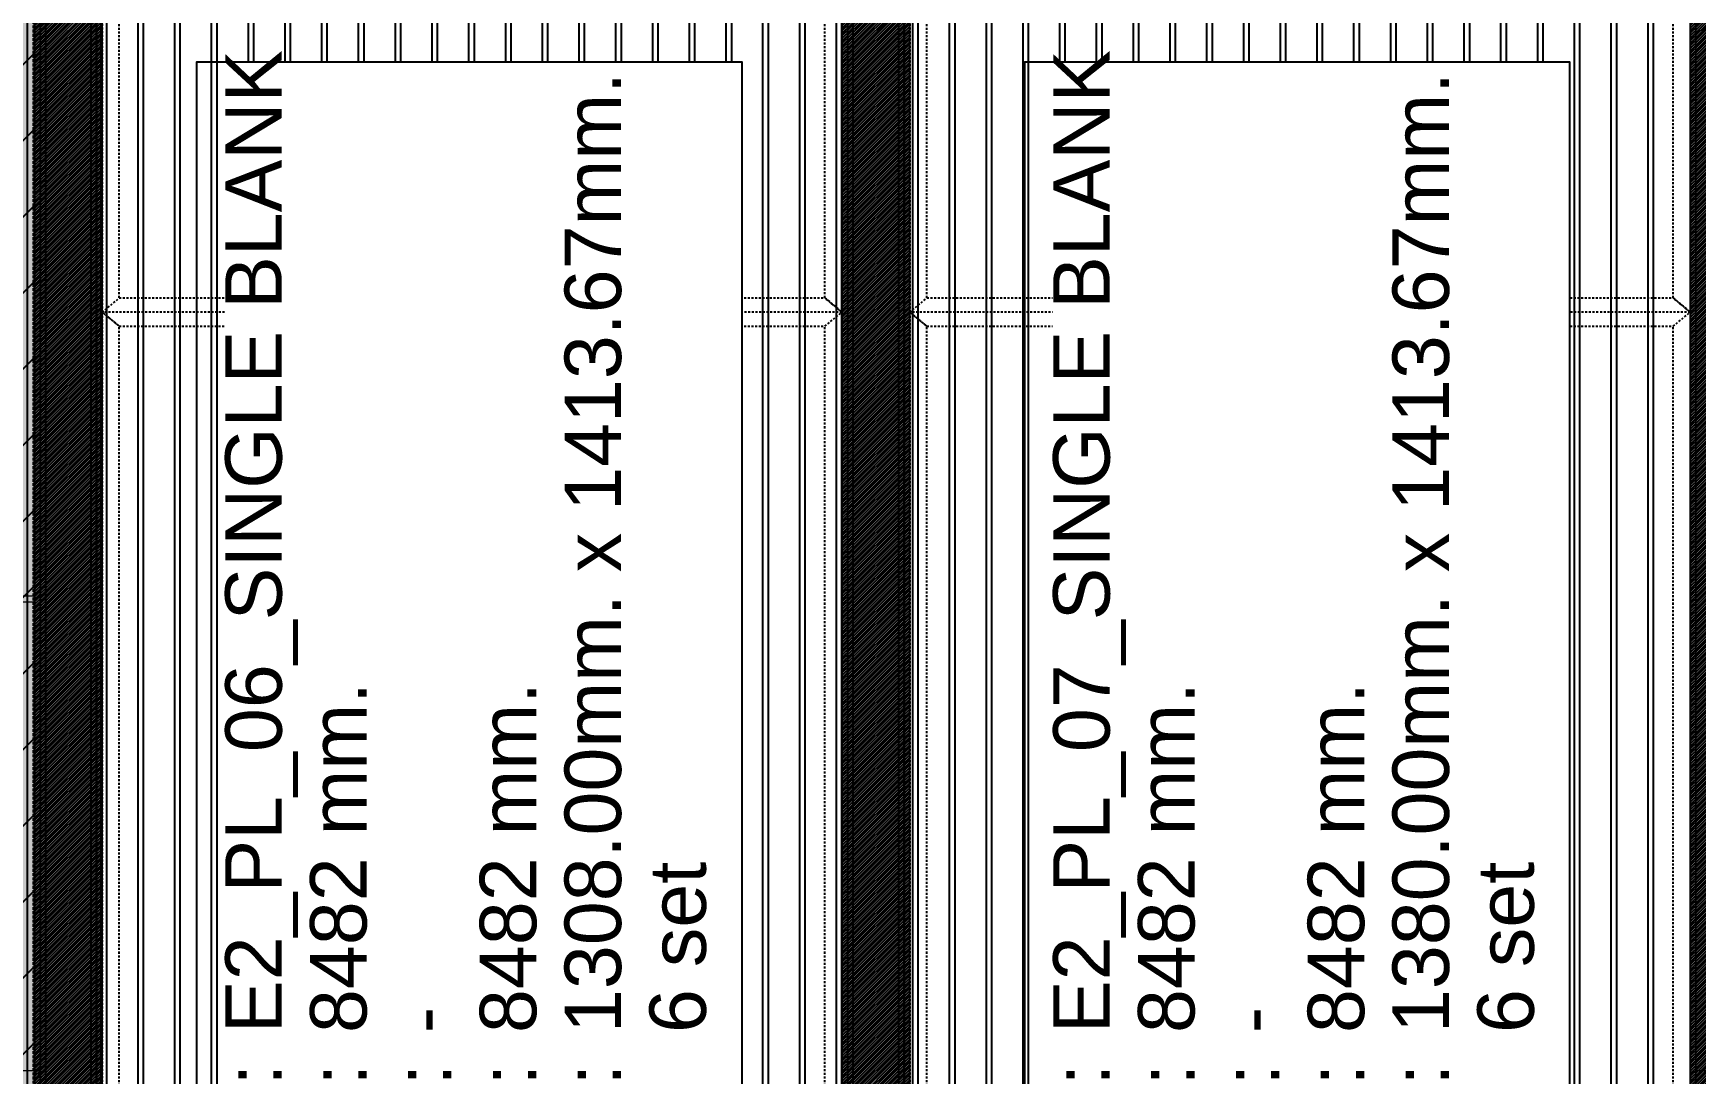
# Model space of a CAD drawing. Header units: millimetres. Extents: x 652937 to 1670132, y 1473552 to 2851037.
# Drawn here: x 770093 to 773033, y 1522765 to 1524607 of the extents above; entities that cross this region are included whole.
import ezdxf
from ezdxf.xclip import XClip

# ---------------------------------------------------------------- set-up
doc = ezdxf.new("R2010")
doc.units = ezdxf.units.MM
doc.header["$XCLIPFRAME"] = 0
for name, pattern in [('HIDDEN', [0.375, 0.25, -0.125]), ('TA_HL_001.00000', [6.5, 3.55, -2.95]), ('XKITLINE00', [0]), ('XKITLINE02', [4, 2, -2])]:
    doc.linetypes.add(name, pattern=pattern)
doc.layers.get('Defpoints').update_dxf_attribs({"color": 255})
doc.layers.add('000 - 0_HIDE_OBJ_FRAMING_DEF_SUB', color=1, linetype='Continuous', plot=False)
doc.layers.add('000 - ESTIMATE_ASPG_WIPEOUT_', color=250, linetype='Continuous', plot=False)
for name, color, linetype in [('000 - CONCRETE_COL_WIPEOUT_', 250, 'Continuous'), ('000 - CONCRETE_WALL_HATCH_', 251, 'Continuous'), ('000 - CONCRETE_WALL_MAIN_COLOR_2', 1, 'Continuous'), ('000 - H A T C H', 9, 'Continuous'), ('010 - ASPG_EXTR_MAIN_COLOR_2', 2, 'Continuous'), ('010 - ASPG_EXTR_WIPEOUT_', 250, 'Continuous'), ('010 - ASPG_FRAMING_MAIN_COLOR_1', 3, 'Continuous'), ('010 - ASPG_FRAMING_SUB_COLOR_2', 1, 'Continuous'), ('010 - ASPG_FRAMING_SUB_COLOR_3', 251, 'Continuous')]:
    doc.layers.add(name, color=color, linetype=linetype)
for name, color, linetype, true_color, plot in [('000 - ESTIMATE_ASPG_MAIN_COLOR_6', 6, 'Continuous', 0xff00ff, False), ('000 - ESTIMATE_ASPG_TEXT_COLOR_1', 1, 'Continuous', 0xff0000, False), ('000_AREA_ASPG_AREA_HATCH_', 7, 'Continuous', 0xff8700, False), ('000_AREA_ASPG_AREA_MAIN_COLOR_1', 7, 'Continuous', 0xff8700, False)]:
    doc.layers.add(name, color=color, linetype=linetype, true_color=true_color, plot=plot)
for name, color, linetype, lineweight in [('A-230-M_FLOOR', 2, 'Continuous', 25), ('A-GENM', 37, 'Continuous', 9), ('Bolt', 7, 'Continuous', 0), ('Part', 2, 'Continuous', 0)]:
    doc.layers.add(name, color=color, linetype=linetype, lineweight=lineweight)
doc.styles.add('_Arial', font='arial.ttf')

# ---------------------------------------------------------------- blocks, each defined once
blk = doc.blocks.new('GM_Louver Grill Vertical Z1 - Z Profile-17842814-ENT 3 ELE-2 Sheet')
at = {"layer": '000 - 0_HIDE_OBJ_FRAMING_DEF_SUB'}
blk.add_line((-185546.9, 105925), (-185546.9, 114870), dxfattribs=at)
blk = doc.blocks.new('E2')
at = {"layer": '000 - 0_HIDE_OBJ_FRAMING_DEF_SUB'}
for points in [[(1661279.1, 114870), (1659779.1, 114870), (1659779.1, 105925), (1661279.1, 105925)], [(1661279.1, 114870), (1662779.1, 114870), (1662779.1, 105925), (1661279.1, 105925)], [(1661229.1, 114820), (1659829.1, 114820), (1659829.1, 105975), (1661229.1, 105975)], [(1661329.1, 114820), (1662729.1, 114820), (1662729.1, 105975), (1661329.1, 105975)]]:
    blk.add_lwpolyline(points, close=True, dxfattribs=at)
at = {"layer": 'A-GENM'}
for p in [(1845451, 0), (1845526, 0), (1845601, 0), (1845676, 0), (1845751, 0), (1845826, 0), (1845901, 0), (1845976, 0), (1846051, 0), (1846126, 0), (1846201, 0), (1846276, 0), (1846351, 0), (1846426, 0), (1846501, 0), (1846576, 0), (1846651, 0), (1846726, 0), (1846951, 0), (1847026, 0), (1847101, 0), (1847176, 0), (1847251, 0), (1847326, 0), (1847401, 0), (1847476, 0), (1847551, 0), (1847626, 0), (1847701, 0), (1847776, 0), (1847851, 0), (1847926, 0), (1848001, 0), (1848076, 0), (1848151, 0), (1848226, 0)]:
    blk.add_blockref('GM_Louver Grill Vertical Z1 - Z Profile-17842814-ENT 3 ELE-2 Sheet', p, dxfattribs=at)
blk = doc.blocks.new('*A3459102')
at = {"layer": 'Part', "linetype": 'XKITLINE00', "lineweight": 0}
for p, q in [((616.947211, 135.830227), (616.947209, 135.830227)), ((616.947209, 135.830227), (619.147209, 135.830227)), ((616.947209, 135.730227), (616.947209, 135.830227)), ((619.147211, 135.830227), (619.147209, 135.830227)), ((619.147209, 135.730227), (619.147209, 135.830227)), ((616.947211, 135.730227), (616.947209, 135.730227)), ((616.947209, 135.730227), (619.147209, 135.730227)), ((619.147211, 135.730227), (619.147209, 135.730227))]:
    blk.add_line(p, q, dxfattribs=at)
at = {"layer": 'Part', "linetype": 'XKITLINE02', "lineweight": 0}
for p, q in [((616.947211, 135.830227), (616.947211, 135.730227)), ((619.147209, 135.830227), (619.147211, 135.830227)), ((619.147211, 135.830227), (619.147211, 135.730227)), ((619.147209, 135.730227), (619.147211, 135.730227))]:
    blk.add_line(p, q, dxfattribs=at)
blk = doc.blocks.new('*A3460103')
at = {"layer": 'Part', "linetype": 'XKITLINE02', "lineweight": 0}
for p, q in [((618.12721, 136.430227), (618.077209, 136.430227)), ((618.077209, 136.430227), (618.077209, 135.930227)), ((618.127209, 135.930227), (618.127209, 136.430227)), ((618.077209, 135.830227), (618.67721, 135.830227)), ((618.67721, 135.830227), (618.67721, 135.880227))]:
    blk.add_line(p, q, dxfattribs=at)
at = {"layer": 'Part', "linetype": 'XKITLINE00', "lineweight": 0}
for p, q in [((618.077209, 135.930227), (618.077209, 135.830227)), ((618.127209, 135.930227), (618.127209, 135.880227)), ((618.677209, 135.880227), (618.127209, 135.880227)), ((618.677209, 135.830227), (618.677209, 135.880227))]:
    blk.add_line(p, q, dxfattribs=at)
blk = doc.blocks.new('*A3462105')
at = {"layer": 'Bolt', "linetype": 'XKITLINE02', "lineweight": 0}
for p, q in [((618.20641, 136.130227), (617.77721, 136.130227)), ((618.07721, 136.200227), (618.01721, 136.200227)), ((618.12721, 136.300227), (618.07721, 136.300227)), ((618.07721, 136.060227), (618.01721, 136.060227)), ((618.12721, 135.960227), (618.07721, 135.960227))]:
    blk.add_line(p, q, dxfattribs=at)
blk = doc.blocks.new('*A3463106')
at = {"layer": 'Bolt'}
for points in [[(617.217, 135.83), (617.217, 135.73), (617.077, 135.73), (617.077, 135.83)], [(619.017, 135.83), (619.017, 135.73), (618.877, 135.73), (618.877, 135.83)]]:
    blk.add_hatch(color=256, dxfattribs=at).paths.add_polyline_path(points, flags=17)
at = {"layer": 'Bolt', "linetype": 'XKITLINE00', "lineweight": 0}
for p, q in [((617.077, 135.83), (617.077, 135.73)), ((617.147, 135.83), (617.147, 135.73)), ((617.217, 135.83), (617.217, 135.73)), ((618.877, 135.83), (618.877, 135.73)), ((618.947, 135.83), (618.947, 135.73)), ((619.017, 135.83), (619.017, 135.73))]:
    blk.add_line(p, q, dxfattribs=at)
blk = doc.blocks.new('*A3461104')
at = {"layer": 'Part', "linetype": 'XKITLINE00', "lineweight": 0}
for p, q in [((616.747209, 135.530227), (616.947209, 135.730227)), ((616.947209, 135.730227), (616.947211, 135.730227)), ((619.177211, 135.730227), (616.947209, 135.730227)), ((619.347209, 135.530227), (619.177209, 135.730227))]:
    blk.add_line(p, q, dxfattribs=at)
at = {"layer": 'Part', "linetype": 'XKITLINE02', "lineweight": 0}
for p, q in [((616.747209, 135.530227), (619.347211, 135.530227)), ((616.747211, 135.530227), (616.947211, 135.730227)), ((619.347211, 135.530227), (619.177211, 135.730227))]:
    blk.add_line(p, q, dxfattribs=at)
blk = doc.blocks.new('12')
at = {"layer": 'Part', "color": 253, "linetype": 'XKITLINE00', "lineweight": 0}
for points in [[(663520.0716, 1524499.3916), (663520.0716, 1524502.7216), (663520.8136, 1524502.7216), (663520.8136, 1524499.3916)], [(663520.0716, 1524496.4016), (663520.0716, 1524499.3816), (663520.8136, 1524499.3816), (663520.8136, 1524496.4016)]]:
    blk.add_lwpolyline(points, close=True, dxfattribs=at)
blk = doc.blocks.new('*A31534225')
at = {"layer": 'Part', "linetype": 'XKITLINE00', "lineweight": 0}
for p, q in [((241.092247, 52.222868), (227.602427, 52.222868)), ((227.602427, 51.897868), (227.602427, 52.222868)), ((241.09225, 52.222868), (241.092247, 52.222868)), ((241.092247, 52.222868), (241.092247, 51.897868)), ((241.092247, 51.897868), (227.602427, 51.897868)), ((241.092247, 51.897868), (241.092282, 51.897868))]:
    blk.add_line(p, q, dxfattribs=at)
at = {"layer": 'Part', "linetype": 'XKITLINE02', "lineweight": 0}
for p, q in [((227.602429, 51.927868), (227.602429, 52.222868)), ((227.602459, 51.927868), (227.602459, 52.222868)), ((227.602461, 51.897868), (227.602461, 52.222868)), ((241.092282, 52.222868), (241.092247, 52.222868)), ((241.09225, 51.927868), (241.09225, 52.222868)), ((241.092282, 52.222868), (241.09228, 52.222868)), ((241.09228, 52.222868), (241.09228, 51.927868)), ((241.092282, 51.897868), (241.092282, 52.222868)), ((241.09228, 51.927868), (227.602429, 51.927868)), ((241.092282, 51.897868), (241.092247, 51.897868)), ((241.09228, 51.927868), (241.09225, 51.927868))]:
    blk.add_line(p, q, dxfattribs=at)
blk = doc.blocks.new('*A31544226')
at = {"layer": 'Bolt'}
for points in [[(228.782, 51.898), (228.782, 51.928), (228.852, 51.928), (228.852, 51.898)], [(228.782, 51.868), (228.782, 51.898), (228.852, 51.898), (228.852, 51.868)], [(229.082, 51.898), (229.082, 51.928), (229.152, 51.928), (229.152, 51.898)], [(229.082, 51.868), (229.082, 51.898), (229.152, 51.898), (229.152, 51.868)]]:
    blk.add_hatch(color=256, dxfattribs=at).paths.add_polyline_path(points, flags=17)
at = {"layer": 'Bolt', "linetype": 'XKITLINE00', "lineweight": 0}
for p, q in [((228.817, 51.828), (228.817, 52.043)), ((229.117, 51.828), (229.117, 52.043)), ((228.782, 51.898), (228.782, 51.928)), ((228.782, 51.868), (228.782, 51.898)), ((228.852, 51.898), (228.852, 51.928)), ((228.852, 51.868), (228.852, 51.898)), ((229.082, 51.898), (229.082, 51.928)), ((229.082, 51.868), (229.082, 51.898)), ((229.152, 51.898), (229.152, 51.928)), ((229.152, 51.868), (229.152, 51.898))]:
    blk.add_line(p, q, dxfattribs=at)
blk = doc.blocks.new('*A31554227')
at = {"layer": 'Part', "linetype": 'XKITLINE02', "lineweight": 0}
for p, q in [((229.217311, 51.897868), (228.71731, 51.897868)), ((228.71731, 51.897868), (228.71731, 51.867868)), ((229.21731, 51.897868), (229.217311, 51.897868)), ((229.21731, 51.897868), (229.21731, 51.867868))]:
    blk.add_line(p, q, dxfattribs=at)
at = {"layer": 'Part', "linetype": 'XKITLINE00', "lineweight": 0}
for p, q in [((228.717311, 51.867868), (228.717311, 51.897868)), ((229.217311, 51.867868), (229.217311, 51.897868)), ((228.71731, 51.867868), (228.717311, 51.867868)), ((228.717311, 51.867868), (229.217311, 51.867868)), ((229.21731, 51.867868), (229.217311, 51.867868))]:
    blk.add_line(p, q, dxfattribs=at)
blk = doc.blocks.new('*A31564228')
at = {"layer": 'Part', "linetype": 'XKITLINE00', "lineweight": 0}
for p, q in [((228.952311, 51.867868), (228.95231, 51.867868)), ((228.95231, 51.367868), (228.952311, 51.867868)), ((228.952311, 51.867868), (228.982311, 51.867868)), ((228.98231, 51.367868), (228.982311, 51.867868)), ((228.952311, 51.717868), (228.982311, 51.717868)), ((228.95231, 51.367868), (228.98231, 51.367868))]:
    blk.add_line(p, q, dxfattribs=at)
at = {"layer": 'Part', "linetype": 'XKITLINE02', "lineweight": 0}
for p, q in [((228.95231, 51.867868), (228.95231, 51.367868)), ((228.952311, 51.867868), (228.95231, 51.867868)), ((228.98231, 51.367868), (228.98231, 51.867868))]:
    blk.add_line(p, q, dxfattribs=at)
blk = doc.blocks.new('*A31584230')
at = {"layer": 'Bolt'}
for points in [[(239.532, 51.898), (239.532, 51.928), (239.602, 51.928), (239.602, 51.898)], [(239.532, 51.868), (239.532, 51.898), (239.602, 51.898), (239.602, 51.868)], [(239.832, 51.898), (239.832, 51.928), (239.902, 51.928), (239.902, 51.898)], [(239.832, 51.868), (239.832, 51.898), (239.902, 51.898), (239.902, 51.868)]]:
    blk.add_hatch(color=256, dxfattribs=at).paths.add_polyline_path(points, flags=17)
at = {"layer": 'Bolt', "linetype": 'XKITLINE00', "lineweight": 0}
for p, q in [((239.567, 51.828), (239.567, 52.043)), ((239.867, 51.828), (239.867, 52.043)), ((239.532, 51.898), (239.532, 51.928)), ((239.532, 51.868), (239.532, 51.898)), ((239.602, 51.898), (239.602, 51.928)), ((239.602, 51.868), (239.602, 51.898)), ((239.832, 51.898), (239.832, 51.928)), ((239.832, 51.868), (239.832, 51.898)), ((239.902, 51.898), (239.902, 51.928)), ((239.902, 51.868), (239.902, 51.898))]:
    blk.add_line(p, q, dxfattribs=at)
blk = doc.blocks.new('*A31594231')
at = {"layer": 'Part', "linetype": 'XKITLINE00', "lineweight": 0}
for p, q in [((239.467298, 51.867868), (239.467298, 51.897868)), ((239.967298, 51.867868), (239.967298, 51.897868)), ((239.467298, 51.867868), (239.467298, 51.867868)), ((239.467298, 51.867868), (239.967298, 51.867868)), ((239.967298, 51.867868), (239.967298, 51.867868))]:
    blk.add_line(p, q, dxfattribs=at)
at = {"layer": 'Part', "linetype": 'XKITLINE02', "lineweight": 0}
for p, q in [((239.967298, 51.897868), (239.467298, 51.897868)), ((239.467298, 51.897868), (239.467298, 51.867868)), ((239.967298, 51.897868), (239.967298, 51.897868)), ((239.967298, 51.897868), (239.967298, 51.867868))]:
    blk.add_line(p, q, dxfattribs=at)
blk = doc.blocks.new('*A31604232')
at = {"layer": 'Part', "linetype": 'XKITLINE00', "lineweight": 0}
for p, q in [((239.702298, 51.867868), (239.702298, 51.867868)), ((239.702298, 51.367868), (239.702298, 51.867868)), ((239.702298, 51.867868), (239.732298, 51.867868)), ((239.732298, 51.367868), (239.732298, 51.867868)), ((239.702298, 51.717868), (239.732298, 51.717868)), ((239.702298, 51.367868), (239.732298, 51.367868))]:
    blk.add_line(p, q, dxfattribs=at)
at = {"layer": 'Part', "linetype": 'XKITLINE02', "lineweight": 0}
for p, q in [((239.702298, 51.867868), (239.702298, 51.367868)), ((239.702298, 51.867868), (239.702298, 51.867868)), ((239.732298, 51.367868), (239.732298, 51.867868))]:
    blk.add_line(p, q, dxfattribs=at)
blk = doc.blocks.new('PP18_ENT3_SE_ELE2-1')
at = {"layer": 'A-230-M_FLOOR', "color": 4, "lineweight": 9}
blk.add_lwpolyline([(-1915, 102450), (-1915, 114420), (-2165, 114420), (-2165, 102450)], dxfattribs=at)
at = {"layer": 'Part', "linetype": 'XKITLINE02', "lineweight": 0}
for p, q in [((-4618, 113780), (-4618, 110735)), ((-4618, 113780), (-4618, 110735)), ((-4612, 113780), (-4612, 110735)), ((-4612, 113780), (-4612, 110735)), ((-2493, 113780), (-2493, 110735)), ((-2493, 113780), (-2493, 110735)), ((-2487, 113780), (-2487, 110735)), ((-2487, 113780), (-2487, 110735)), ((-4565, 110745), (-4565, 110745)), ((-4565, 110745), (-4565, 110745)), ((-2540, 110745), (-2540, 110745)), ((-2540, 110745), (-2540, 110745))]:
    blk.add_line(p, q, dxfattribs=at)
at = {"layer": 'Part', "linetype": 'XKITLINE00', "lineweight": 0}
blk.add_line((-2165, 110695), (-4915, 110695), dxfattribs=at)
at = {"layer": 'Part', "linetype": 'HIDDEN', "lineweight": 0, "ltscale": 20}
blk.add_lwpolyline([(-4915, 103500), (-4915, 114420), (-5165, 114420), (-5165, 103500)], dxfattribs=at)
at = {"layer": 'Part', "linetype": 'XKITLINE00', "lineweight": 0}
for points in [[(-4565, 110735), (-4565, 113780), (-4665, 113780), (-4665, 110735)], [(-2540, 110735), (-2540, 113780), (-2440, 113780), (-2440, 110735)]]:
    blk.add_lwpolyline(points, close=True, dxfattribs=at)
at = {"color": 4, "xscale": 1000, "yscale": 1000, "zscale": 1000}
blk.add_blockref('12', (-663525726.6, -1524387851.6), dxfattribs=at)
blk.add_blockref('E2', (-1664704.6, 0))
at = {"lineweight": 0}
for name, p, xscale, yscale, zscale in [('*A31534225', (-50408.9, 101105.4), 200, 200, 200), ('*A31544226', (-50408.9, 101105.4), 200, 200, 200), ('*A31584230', (-50408.9, 101105.4), 200, 200, 200), ('*A31554227', (-50408.9, 101105.4), 200, 200, 200), ('*A31564228', (-50408.9, 101105.4), 200, 200, 200), ('*A31594231', (-50408.9, 101105.4), 200, 200, 200), ('*A31604232', (-50408.9, 101105.4), 200, 200, 200), ('*A3462105', (-66419.7, 97142), 100, 100, 100), ('*A3460103', (-66419.7, 97142), 100, 100, 100), ('*A3460103', (59314.7, 97142), -100, 100, 100), ('*A3462105', (59314.7, 97142), -100, 100, 100), ('*A3461104', (-66421.2, 97142), 100, 100, 100), ('*A3459102', (-66419.7, 97142), 100, 100, 100), ('*A3463106', (-66419.7, 97142), 100, 100, 100), ('*A3461104', (59316.2, 97142), -100, 100, 100), ('*A3459102', (59314.7, 97142), -100, 100, 100), ('*A3463106', (59314.7, 97142), -100, 100, 100)]:
    blk.add_blockref(name, p, dxfattribs=dict(at, xscale=xscale, yscale=yscale, zscale=zscale))
blk = doc.blocks.new('*A25233596')
at = {"layer": 'Part', "linetype": 'XKITLINE02', "lineweight": 0}
for p, q in [((227.47736, 52.172868), (227.47736, 68.822868)), ((227.47736, 37.222868), (227.47736, 52.122868))]:
    blk.add_line(p, q, dxfattribs=at)
at = {"layer": 'Part', "linetype": 'XKITLINE00', "lineweight": 0}
for p, q in [((227.477361, 68.822868), (227.477361, 52.172868)), ((227.477361, 52.172868), (223.767361, 52.172868)), ((223.767361, 52.122868), (227.477361, 52.122868)), ((227.477361, 52.122868), (227.477361, 37.222868))]:
    blk.add_line(p, q, dxfattribs=at)
blk = doc.blocks.new('*A25243597')
at = {"layer": 'Part', "linetype": 'XKITLINE02', "lineweight": 0}
blk.add_line((241.217337, 31.472868), (241.217337, 66.572868), dxfattribs=at)
at = {"layer": 'Part', "linetype": 'XKITLINE00', "lineweight": 0}
blk.add_line((241.217339, 31.472868), (241.217339, 66.572868), dxfattribs=at)
blk = doc.blocks.new('*A28003873')
at = {"layer": 'Part', "linetype": 'XKITLINE02', "lineweight": 0}
blk.add_line((227.477361, 47.972868), (223.767361, 47.972868), dxfattribs=at)
at = {"layer": 'Part', "linetype": 'XKITLINE00', "lineweight": 0}
blk.add_line((271.212361, 47.972868), (227.477361, 47.972868), dxfattribs=at)
blk = doc.blocks.new('*A31514223')
at = {"layer": 'Part', "linetype": 'XKITLINE00', "lineweight": 0}
for p, q in [((229.21731, 63.372868), (228.71731, 63.372868)), ((228.71731, 63.372868), (228.71731, 59.722868)), ((229.21731, 63.372868), (229.21731, 59.722868)), ((228.71731, 59.367868), (228.71731, 52.222868)), ((229.21731, 59.367868), (229.21731, 52.222868)), ((228.71731, 48.172868), (228.71731, 51.867868)), ((229.21731, 51.867868), (229.21731, 48.172868)), ((229.21731, 48.172868), (228.71731, 48.172868))]:
    blk.add_line(p, q, dxfattribs=at)
at = {"layer": 'Part', "linetype": 'XKITLINE02', "lineweight": 0}
for p, q in [((228.71731, 63.372868), (228.71731, 63.372868)), ((228.95231, 63.372868), (228.95231, 48.172868)), ((228.98231, 63.372868), (228.98231, 48.172868)), ((228.71731, 59.722868), (228.71731, 59.367868)), ((229.21731, 59.722868), (229.21731, 59.367868)), ((228.71731, 59.397868), (228.71731, 51.867868)), ((228.98231, 48.172868), (228.98231, 59.427868)), ((229.21731, 59.427868), (229.21731, 51.867868)), ((228.71731, 52.222868), (228.71731, 48.172868)), ((229.21731, 52.222868), (229.21731, 51.867868)), ((228.71731, 48.172868), (228.71731, 48.172868))]:
    blk.add_line(p, q, dxfattribs=at)
blk = doc.blocks.new('*A31524224')
at = {"layer": 'Part', "linetype": 'XKITLINE02', "lineweight": 0}
for p, q in [((239.467298, 63.372868), (239.467297, 63.372868)), ((239.702298, 63.372868), (239.702297, 48.172868)), ((239.732298, 63.372868), (239.732298, 48.172868)), ((239.732297, 48.172868), (239.732297, 63.122868)), ((239.467298, 59.722868), (239.467298, 59.367868)), ((239.967298, 59.722868), (239.967298, 59.367868)), ((239.467298, 59.397868), (239.467298, 51.867868)), ((239.967297, 59.427868), (239.967298, 51.867868)), ((239.467298, 52.222868), (239.467297, 48.172868)), ((239.967298, 52.222868), (239.967298, 51.867868)), ((239.467298, 48.172868), (239.467297, 48.172868))]:
    blk.add_line(p, q, dxfattribs=at)
at = {"layer": 'Part', "linetype": 'XKITLINE00', "lineweight": 0}
for p, q in [((239.967298, 63.372868), (239.467298, 63.372868)), ((239.467298, 63.372868), (239.467298, 59.722868)), ((239.967298, 63.372868), (239.967298, 59.722868)), ((239.467298, 59.367868), (239.467298, 52.222868)), ((239.967298, 59.367868), (239.967298, 52.222868)), ((239.467298, 48.172868), (239.467298, 51.867868)), ((239.967298, 51.867868), (239.967298, 48.172868)), ((239.967298, 48.172868), (239.467298, 48.172868))]:
    blk.add_line(p, q, dxfattribs=at)
blk = doc.blocks.new('*A32124284')
at = {"layer": 'Part', "linetype": 'XKITLINE00', "lineweight": 0}
for p, q in [((229.51731, 48.122868), (228.41731, 48.122868)), ((228.41731, 48.072868), (228.41731, 48.122868)), ((229.51731, 48.072868), (228.41731, 48.072868)), ((229.51731, 48.122868), (229.51731, 48.072868))]:
    blk.add_line(p, q, dxfattribs=at)
at = {"layer": 'Part', "linetype": 'XKITLINE02', "lineweight": 0}
for p, q in [((228.41731, 48.122868), (228.41731, 48.072868)), ((229.51731, 48.072868), (229.51731, 48.122868))]:
    blk.add_line(p, q, dxfattribs=at)
blk = doc.blocks.new('*A32134285')
at = {"layer": 'Part', "linetype": 'XKITLINE02', "lineweight": 0}
for p, q in [((228.95231, 48.422868), (228.92731, 48.422868)), ((228.92731, 48.422868), (228.92731, 48.172868)), ((228.95231, 48.172868), (228.95231, 48.422868)), ((228.65231, 48.122868), (228.65231, 48.147868)), ((228.65231, 48.122868), (228.95231, 48.122868))]:
    blk.add_line(p, q, dxfattribs=at)
at = {"layer": 'Part', "linetype": 'XKITLINE00', "lineweight": 0}
for p, q in [((228.92731, 48.147868), (228.65231, 48.147868)), ((228.65231, 48.147868), (228.65231, 48.122868)), ((228.92731, 48.172868), (228.92731, 48.147868)), ((228.95231, 48.172868), (228.95231, 48.122868))]:
    blk.add_line(p, q, dxfattribs=at)
blk = doc.blocks.new('*A32144286')
at = {"layer": 'Part', "linetype": 'XKITLINE02', "lineweight": 0}
for p, q in [((228.317309, 47.972868), (228.41731, 48.072868)), ((228.41731, 48.072868), (228.41731, 48.072868)), ((229.51731, 48.072868), (229.617309, 47.972868)), ((229.61731, 47.972868), (228.317309, 47.972868)), ((229.617309, 47.972868), (229.61731, 47.972868))]:
    blk.add_line(p, q, dxfattribs=at)
at = {"layer": 'Part', "linetype": 'XKITLINE00', "lineweight": 0}
for p, q in [((228.41731, 48.072868), (228.31731, 47.972868)), ((229.51731, 48.072868), (228.41731, 48.072868)), ((229.61731, 47.972868), (229.51731, 48.072868))]:
    blk.add_line(p, q, dxfattribs=at)
blk = doc.blocks.new('*A32154287')
at = {"layer": 'Bolt', "linetype": 'XKITLINE02', "lineweight": 0}
for p, q in [((229.02191, 48.297868), (228.80731, 48.297868)), ((228.95231, 48.332868), (228.92731, 48.332868)), ((228.95231, 48.262868), (228.92731, 48.262868)), ((228.98231, 48.332868), (228.95231, 48.332868)), ((228.98231, 48.262868), (228.95231, 48.262868))]:
    blk.add_line(p, q, dxfattribs=at)
blk = doc.blocks.new('*A32164288')
at = {"layer": 'Bolt'}
for points in [[(228.602, 48.123), (228.602, 48.073), (228.532, 48.073), (228.532, 48.123)], [(229.402, 48.123), (229.402, 48.073), (229.332, 48.073), (229.332, 48.123)]]:
    blk.add_hatch(color=256, dxfattribs=at).paths.add_polyline_path(points, flags=17)
at = {"layer": 'Bolt', "linetype": 'XKITLINE00', "lineweight": 0}
for p, q in [((228.532, 48.073), (228.532, 48.123)), ((228.567, 48.073), (228.567, 48.123)), ((228.602, 48.073), (228.602, 48.123)), ((229.332, 48.073), (229.332, 48.123)), ((229.367, 48.073), (229.367, 48.123)), ((229.402, 48.073), (229.402, 48.123))]:
    blk.add_line(p, q, dxfattribs=at)
blk = doc.blocks.new('*A32174289')
at = {"layer": 'Part', "linetype": 'XKITLINE00', "lineweight": 0}
for p, q in [((240.267298, 48.122868), (239.167297, 48.122868)), ((240.267298, 48.072868), (239.167297, 48.072868)), ((239.167298, 48.072868), (239.167298, 48.122868)), ((240.267298, 48.122868), (240.267298, 48.072868))]:
    blk.add_line(p, q, dxfattribs=at)
at = {"layer": 'Part', "linetype": 'XKITLINE02', "lineweight": 0}
for p, q in [((239.167297, 48.122868), (239.167297, 48.072868)), ((240.267297, 48.072868), (240.267297, 48.122868))]:
    blk.add_line(p, q, dxfattribs=at)
blk = doc.blocks.new('*A32184290')
at = {"layer": 'Part', "linetype": 'XKITLINE02', "lineweight": 0}
for p, q in [((239.702298, 48.422868), (239.677297, 48.422868)), ((239.677298, 48.422868), (239.677298, 48.172868)), ((239.702298, 48.172868), (239.702298, 48.422868)), ((239.402297, 48.122868), (239.402297, 48.147868)), ((239.402297, 48.122868), (239.702298, 48.122868))]:
    blk.add_line(p, q, dxfattribs=at)
at = {"layer": 'Part', "linetype": 'XKITLINE00', "lineweight": 0}
for p, q in [((239.677298, 48.147868), (239.402298, 48.147868)), ((239.402298, 48.147868), (239.402298, 48.122868)), ((239.677298, 48.172868), (239.677298, 48.147868)), ((239.702298, 48.172868), (239.702298, 48.122868))]:
    blk.add_line(p, q, dxfattribs=at)
blk = doc.blocks.new('*A32194291')
at = {"layer": 'Part', "linetype": 'XKITLINE02', "lineweight": 0}
for p, q in [((239.067297, 47.972868), (239.167297, 48.072868)), ((239.167298, 48.072868), (239.167297, 48.072868)), ((240.267297, 48.072868), (240.367297, 47.972868)), ((240.367298, 47.972868), (239.067297, 47.972868)), ((240.367297, 47.972868), (240.367298, 47.972868))]:
    blk.add_line(p, q, dxfattribs=at)
at = {"layer": 'Part', "linetype": 'XKITLINE00', "lineweight": 0}
for p, q in [((239.167298, 48.072868), (239.067298, 47.972868)), ((240.267298, 48.072868), (239.167298, 48.072868)), ((240.367298, 47.972868), (240.267297, 48.072868))]:
    blk.add_line(p, q, dxfattribs=at)
blk = doc.blocks.new('*A32204292')
at = {"layer": 'Bolt', "linetype": 'XKITLINE02', "lineweight": 0}
for p, q in [((239.771897, 48.297868), (239.557297, 48.297868)), ((239.702297, 48.332868), (239.677297, 48.332868)), ((239.702298, 48.262868), (239.677298, 48.262868)), ((239.732297, 48.332868), (239.702297, 48.332868)), ((239.732297, 48.262868), (239.702297, 48.262868))]:
    blk.add_line(p, q, dxfattribs=at)
blk = doc.blocks.new('*A32214293')
at = {"layer": 'Bolt'}
for points in [[(239.352, 48.123), (239.352, 48.073), (239.282, 48.073), (239.282, 48.123)], [(240.152, 48.123), (240.152, 48.073), (240.082, 48.073), (240.082, 48.123)]]:
    blk.add_hatch(color=256, dxfattribs=at).paths.add_polyline_path(points, flags=17)
at = {"layer": 'Bolt', "linetype": 'XKITLINE00', "lineweight": 0}
for p, q in [((239.282, 48.073), (239.282, 48.123)), ((239.317, 48.073), (239.317, 48.123)), ((239.352, 48.073), (239.352, 48.123)), ((240.082, 48.073), (240.082, 48.123)), ((240.117, 48.073), (240.117, 48.123)), ((240.152, 48.073), (240.152, 48.123))]:
    blk.add_line(p, q, dxfattribs=at)
blk = doc.blocks.new('PP18_ENT3_SE_ELE2-2')
at = {"lineweight": 0, "xscale": 200, "yscale": 200, "zscale": 200}
for name in ['*A25233596', '*A25243597', '*A31514223', '*A31524224', '*A31534225', '*A31544226', '*A31584230', '*A31554227', '*A31564228', '*A31594231', '*A31604232', '*A32134285', '*A32154287', '*A32184290', '*A32204292', '*A32144286', '*A32124284', '*A32164288', '*A32194291', '*A32174289', '*A32214293', '*A28003873']:
    blk.add_blockref(name, (-50408.4678, 101105.4264), dxfattribs=at)
blk = doc.blocks.new('*U6174')
at = {"layer": '000 - H A T C H'}
h = blk.add_hatch(dxfattribs=at)
h.set_pattern_fill('AR-CONC', color=8, scale=0.05)
h.paths.add_polyline_path([(7281, 0), (0, 0), (0, -2980), (15523, -2980), (15523, 9340), (7281, 9340)])
at = {"layer": '000 - CONCRETE_COL_WIPEOUT_', "color": 0}
blk.add_lwpolyline([(7281, 0), (7281, 9340), (15523, 9340), (15523, -2980), (0, -2980), (0, 0), (7281, 0), (7281, 0), (7281, 0), (7281, 0), (7281, 0), (7281, 0)], close=True, dxfattribs=at)
blk = doc.blocks.new('A$Cfa402d38')
at = {"layer": 'Defpoints'}
blk.add_lwpolyline([(314, -1870), (314, -4850), (15837, -4850), (15837, 7470), (7595, 7470), (7595, -1870)], close=True, dxfattribs=at)
at = {"layer": '000 - CONCRETE_WALL_MAIN_COLOR_2'}
blk.add_blockref('*U6174', (314, -1870), dxfattribs=at)
at = {"layer": '000 - CONCRETE_WALL_HATCH_'}
h = blk.add_hatch(dxfattribs=at)
h.set_pattern_fill('ANSI31', color=1, scale=30)
h.paths.add_polyline_path([(314, -1870), (314, -4850), (15837, -4850), (15837, 7470), (7595, 7470), (7595, -1870)])
blk = doc.blocks.new('*U6699')
blk.add_wipeout([(50, 0), (1378, 0), (1378, 8482), (50, 8482)]).dxf.layer = '010 - ASPG_EXTR_WIPEOUT_'
at = {"layer": '010 - ASPG_EXTR_MAIN_COLOR_2'}
for points in [[(122.8, 0), (133, 0), (133, 8482), (122.8, 8482)], [(187.8, 0), (198, 0), (198, 8482), (187.8, 8482)], [(252.8, 0), (263, 0), (263, 8482), (252.8, 8482)], [(317.8, 0), (328, 0), (328, 8482), (317.8, 8482)], [(382.8, 0), (393, 0), (393, 8482), (382.8, 8482)], [(447.8, 0), (458, 0), (458, 8482), (447.8, 8482)], [(512.8, 0), (523, 0), (523, 8482), (512.8, 8482)], [(577.8, 0), (588, 0), (588, 8482), (577.8, 8482)], [(642.8, 0), (653, 0), (653, 8482), (642.8, 8482)], [(707.8, 0), (718, 0), (718, 8482), (707.8, 8482)], [(772.8, 0), (783, 0), (783, 8482), (772.8, 8482)], [(837.8, 0), (848, 0), (848, 8482), (837.8, 8482)], [(902.8, 0), (913, 0), (913, 8482), (902.8, 8482)], [(967.8, 0), (978, 0), (978, 8482), (967.8, 8482)], [(1032.8, 0), (1043, 0), (1043, 8482), (1032.8, 8482)], [(1097.8, 0), (1108, 0), (1108, 8482), (1097.8, 8482)], [(1162.8, 0), (1173, 0), (1173, 8482), (1162.8, 8482)], [(1227.8, 0), (1238, 0), (1238, 8482), (1227.8, 8482)], [(1292.8, 0), (1303, 0), (1303, 8482), (1292.8, 8482)]]:
    blk.add_lwpolyline(points, close=True, dxfattribs=at)
at = {"layer": '010 - ASPG_FRAMING_SUB_COLOR_2'}
blk.add_lwpolyline([(50, 0), (1378, 0), (1378, 8482), (50, 8482)], close=True, dxfattribs=at)
for points in [[(-50, 0), (50, 0), (50, 8482), (-50, 8482)], [(1378, 0), (1478, 0), (1478, 8482), (1378, 8482)]]:
    blk.add_wipeout(points).dxf.layer = '010 - ASPG_EXTR_WIPEOUT_'
at = {"layer": '010 - ASPG_EXTR_MAIN_COLOR_2'}
for points in [[(57.8, 0), (68, 0), (68, 8482), (57.8, 8482)], [(1357.8, 0), (1368, 0), (1368, 8482), (1357.8, 8482)]]:
    blk.add_lwpolyline(points, close=True, dxfattribs=at)
at = {"layer": '010 - ASPG_FRAMING_MAIN_COLOR_1'}
for points in [[(-50, 0), (-40, 0), (-40, 8482), (-50, 8482)], [(40, 0), (50, 0), (50, 8482), (40, 8482)], [(1378, 0), (1388, 0), (1388, 8482), (1378, 8482)], [(1468, 0), (1478, 0), (1478, 8482), (1468, 8482)]]:
    blk.add_lwpolyline(points, close=True, dxfattribs=at)
at = {"layer": '010 - ASPG_FRAMING_SUB_COLOR_2'}
for points in [[(-50, 0), (50, 0), (50, 8482), (-50, 8482)], [(1378, 0), (1478, 0), (1478, 8482), (1378, 8482)]]:
    blk.add_lwpolyline(points, close=True, dxfattribs=at)
blk = doc.blocks.new('*U6703')
blk.add_wipeout([(50, 0), (1450, 0), (1450, 8482), (50, 8482)]).dxf.layer = '010 - ASPG_EXTR_WIPEOUT_'
at = {"layer": '010 - ASPG_EXTR_MAIN_COLOR_2'}
for points in [[(64.8, 0), (75, 0), (75, 8482), (64.8, 8482)], [(129.8, 0), (140, 0), (140, 8482), (129.8, 8482)], [(194.8, 0), (205, 0), (205, 8482), (194.8, 8482)], [(259.8, 0), (270, 0), (270, 8482), (259.8, 8482)], [(324.8, 0), (335, 0), (335, 8482), (324.8, 8482)], [(389.8, 0), (400, 0), (400, 8482), (389.8, 8482)], [(454.8, 0), (465, 0), (465, 8482), (454.8, 8482)], [(519.8, 0), (530, 0), (530, 8482), (519.8, 8482)], [(584.8, 0), (595, 0), (595, 8482), (584.8, 8482)], [(649.8, 0), (660, 0), (660, 8482), (649.8, 8482)], [(714.8, 0), (725, 0), (725, 8482), (714.8, 8482)], [(779.8, 0), (790, 0), (790, 8482), (779.8, 8482)], [(844.8, 0), (855, 0), (855, 8482), (844.8, 8482)], [(909.8, 0), (920, 0), (920, 8482), (909.8, 8482)], [(974.8, 0), (985, 0), (985, 8482), (974.8, 8482)], [(1039.8, 0), (1050, 0), (1050, 8482), (1039.8, 8482)], [(1104.8, 0), (1115, 0), (1115, 8482), (1104.8, 8482)], [(1169.8, 0), (1180, 0), (1180, 8482), (1169.8, 8482)], [(1234.8, 0), (1245, 0), (1245, 8482), (1234.8, 8482)], [(1299.8, 0), (1310, 0), (1310, 8482), (1299.8, 8482)], [(1364.8, 0), (1375, 0), (1375, 8482), (1364.8, 8482)]]:
    blk.add_lwpolyline(points, close=True, dxfattribs=at)
at = {"layer": '010 - ASPG_FRAMING_SUB_COLOR_2'}
blk.add_lwpolyline([(50, 0), (1450, 0), (1450, 8482), (50, 8482)], close=True, dxfattribs=at)
blk.add_wipeout([(-50, 0), (50, 0), (50, 8482), (-50, 8482)]).dxf.layer = '010 - ASPG_EXTR_WIPEOUT_'
at = {"layer": '010 - ASPG_FRAMING_MAIN_COLOR_1'}
for points in [[(-50, 0), (-40, 0), (-40, 8482), (-50, 8482)], [(40, 0), (50, 0), (50, 8482), (40, 8482)]]:
    blk.add_lwpolyline(points, close=True, dxfattribs=at)
at = {"layer": '010 - ASPG_FRAMING_SUB_COLOR_2'}
blk.add_lwpolyline([(-50, 0), (50, 0), (50, 8482), (-50, 8482)], close=True, dxfattribs=at)
blk = doc.blocks.new('*U8798')
at = {"layer": '010 - ASPG_FRAMING_SUB_COLOR_3', "linetype": 'ByBlock'}
for points in [[(0, 0), (0, 1308), (25, 1278), (25, 30), (0, 0)], [(1413.7, 1308), (0, 1308), (25, 1278), (1388.7, 1278)], [(1413.7, 0), (1413.7, 1308), (1388.7, 1278), (1388.7, 30), (1413.7, 0)], [(25, 30), (1388.7, 30), (1413.7, 0), (0, 0), (25, 30)]]:
    blk.add_lwpolyline(points, close=True, dxfattribs=at)
blk = doc.blocks.new('*U8799')
at = {"layer": '010 - ASPG_FRAMING_SUB_COLOR_3', "linetype": 'ByBlock'}
for points in [[(0, 0), (0, 1380), (25, 1350), (25, 30), (0, 0)], [(1413.7, 1380), (0, 1380), (25, 1350), (1388.7, 1350)], [(1413.7, 0), (1413.7, 1380), (1388.7, 1350), (1388.7, 30), (1413.7, 0)], [(25, 30), (1388.7, 30), (1413.7, 0), (0, 0), (25, 30)]]:
    blk.add_lwpolyline(points, close=True, dxfattribs=at)
blk = doc.blocks.new('A$Cd3cf6656')
blk.add_wipeout([(-964.7, -457.4), (1855.6, -457.4), (1855.6, 457.4), (-964.7, 457.4)]).dxf.layer = '000 - ESTIMATE_ASPG_WIPEOUT_'
at = {"layer": '000 - ESTIMATE_ASPG_MAIN_COLOR_6'}
blk.add_lwpolyline([(-964.7, -457.4), (1855.6, -457.4), (1855.6, 507.4), (-964.7, 507.4)], close=True, dxfattribs=at)
at = {"layer": '000 - ESTIMATE_ASPG_TEXT_COLOR_1', "style": '_Arial'}
for s, p in [('LV TYPE', (-914.7, 356.5)), (':', (45, 356.5)), ('LV SINGLE-H', (-914.7, 206.5)), (':', (45, 206.5)), ('LV DOUBLE-H', (-914.7, 56.5)), (':', (45, 56.5)), ('VV_TRIM', (-914.7, -93.5)), (':', (45, -93.5)), ('F W x H x set', (-914.7, -243.5)), (':', (45, -243.5))]:
    blk.add_text(s, height=100, dxfattribs=at).set_placement(p)
for tag, p in [('LV_TYPE_VAL', (138.1, 356.5)), ('LV_SIN-H_VAL', (138.1, 206.5)), ('LV_DOU-H_VAL', (138.1, 56.5)), ('V-TRIM_VAL', (138.1, -93.5)), ('FRAME_VAL', (138.1, -243.5)), ('FRAME_SET', (138.1, -393.5))]:
    blk.add_attdef(tag, p, '', height=100, dxfattribs=at)
blk = doc.blocks.new('*U8821')
at = {"layer": '000_AREA_ASPG_AREA_HATCH_', "transparency": 33554539}
h = blk.add_hatch(dxfattribs=at)
h.set_pattern_fill('ANSI31', color=256)
h.set_pattern_definition([(45, (-24.4354, 8456.1105), (-2.245064, 2.245064), [])])
h.paths.add_polyline_path([(-60, 0), (60, 0), (60, 8482), (-60, 8482)])
at = {"layer": '000_AREA_ASPG_AREA_MAIN_COLOR_1'}
blk.add_lwpolyline([(-60, 0), (60, 0), (60, 8482), (-60, 8482)], close=True, dxfattribs=at)

msp = doc.modelspace()

# ---------------------------------------------------------------- block references
at = {"color": 6}
msp.add_blockref('A$Cfa402d38', (754258.1769, 1519470.4203), dxfattribs=at)

# ---------------------------------------------------------------- next in the draw order: block references
ref = msp.add_blockref('PP18_ENT3_SE_ELE2-2', (775008.1769, 1412070.4203), dxfattribs=at)
XClip(ref).set_block_clipping_path([(-26088.7758649617, 100920), (12661.2241350383, 117178.2602934372)])

# ---------------------------------------------------------------- next in the draw order: block references
ref = msp.add_blockref('PP18_ENT3_SE_ELE2-1', (775008.1769, 1412070.4203), dxfattribs=at)
XClip(ref).set_block_clipping_path([(-21816.709593582, 100920), (8800.0000001194, 118767.7153737911)])

# ---------------------------------------------------------------- next in the draw order: block references
msp.add_blockref('*U6699', (770155.1769, 1518458.4203))

# ---------------------------------------------------------------- next in the draw order: block references
for name, p in [('*U8821', (770155.1769, 1518458.4203)), ('*U6703', (771583.1769, 1518458.4203))]:
    msp.add_blockref(name, p)

# ---------------------------------------------------------------- next in the draw order: block references
for p in [(771583.1769, 1518458.4203), (773083.1769, 1518458.4203)]:
    msp.add_blockref('*U8821', p)
at = {"linetype": 'TA_HL_001.00000', "rotation": 90}
for name, p in [('*U8798', (771523.1769, 1524113.087)), ('*U8799', (773023.1769, 1524113.087)), ('*U8798', (771523.1769, 1522699.4203)), ('*U8799', (773023.1769, 1522699.4203))]:
    msp.add_blockref(name, p, dxfattribs=at)

# ---------------------------------------------------------------- next in the draw order: block references
at = {"rotation": 90}
for p, values in [((770889.1769, 1522699.4203), {'LV_TYPE_VAL': 'E2_PL_06_SINGLE BLANK (edge-panel)', 'LV_SIN-H_VAL': '8482 mm. ', 'LV_DOU-H_VAL': '-', 'V-TRIM_VAL': '8482 mm.', 'FRAME_VAL': '1308.00mm. x 1413.67mm.', 'FRAME_SET': '6 set'}), ((772353.1769, 1522699.4203), {'LV_TYPE_VAL': 'E2_PL_07_SINGLE BLANK', 'LV_SIN-H_VAL': '8482 mm. ', 'LV_DOU-H_VAL': '-', 'V-TRIM_VAL': '8482 mm.', 'FRAME_VAL': '1380.00mm. x 1413.67mm.', 'FRAME_SET': '6 set'})]:
    msp.add_blockref('A$Cd3cf6656', p, dxfattribs=at).add_auto_attribs(values)

doc.saveas('drawing.dxf')
